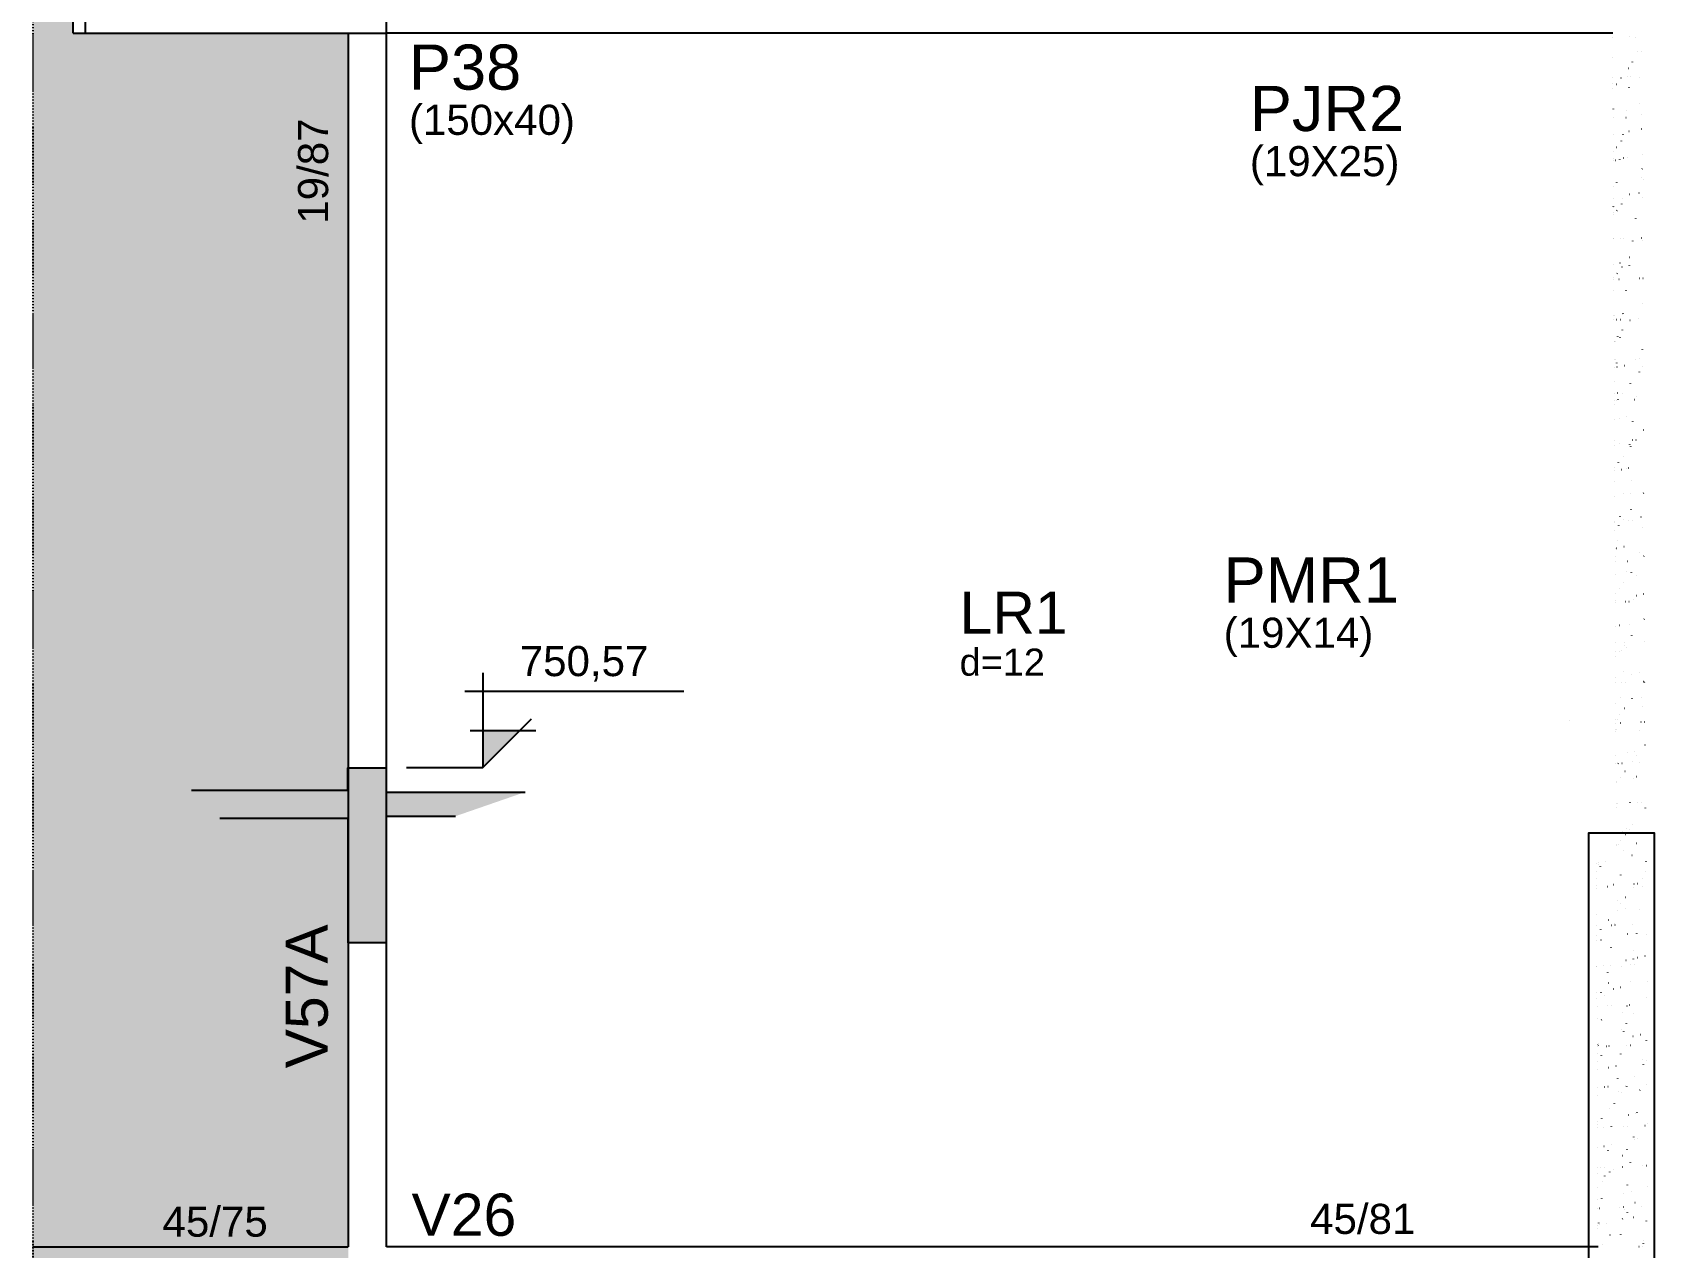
# Model space of a CAD drawing. Header units: millimetres. Extents: x 11071 to 20686, y 1651 to 7234.
# Drawn here: x 18153 to 18970, y 2641 to 3246 of the extents above; entities that cross this region are included whole.
import ezdxf

# ---------------------------------------------------------------- set-up
doc = ezdxf.new("R2010")
doc.units = ezdxf.units.MM
doc.linetypes.add('ESTILO_TQS_0003', pattern=[1.5, 0.5, -0.4, 0.1, -0.5])
for name, color, linetype in [('1', 4, 'Continuous'), ('10', 13, 'Continuous'), ('11', 22, 'Continuous'), ('12', 3, 'Continuous'), ('13', 76, 'Continuous'), ('131', 59, 'Continuous'), ('18', 9, 'Continuous'), ('19', 5, 'Continuous'), ('20', 4, 'Continuous'), ('204', 7, 'ESTILO_TQS_0003'), ('242', 3, 'Continuous'), ('3', 2, 'Continuous'), ('30', 15, 'Continuous'), ('32', 4, 'Continuous'), ('8', 5, 'Continuous'), ('9', 3, 'Continuous')]:
    doc.layers.add(name, color=color, linetype=linetype)
doc.styles.get("Standard").update_dxf_attribs({"font": 'arial.ttf'})

# ---------------------------------------------------------------- blocks, each defined once
blk = doc.blocks.new('_H9EFD498501-003')
for p, q in [((3972.909085, 1092.012895), (3972.909085, 1092.012895)), ((3972.909085, 1092.012895), (3972.909085, 1092.012895)), ((3981.237078, 1092.376503), (3981.312007, 1092.379774)), ((3984.392417, 1091.699571), (3984.402207, 1091.773929)), ((3972.954328, 1081.95476), (3972.954328, 1081.95476)), ((3972.954328, 1081.95476), (3972.954328, 1081.95476)), ((3982.80163, 1079.616336), (3982.811419, 1079.690695)), ((3985.348793, 1084.702547), (3985.422015, 1084.71878)), ((3987.072353, 1084.714204), (3987.11801, 1084.773706)), ((3972.999499, 1071.912708), (3972.999499, 1071.912708)), ((3972.999499, 1071.912708), (3972.999499, 1071.912708)), ((3972.999499, 1071.912708), (3972.999499, 1071.912708)), ((3977.073446, 1071.683375), (3977.119103, 1071.742877)), ((3980.064625, 1072.221178), (3980.139554, 1072.224449)), ((3980.817329, 1076.562498), (3980.862986, 1076.622)), ((3981.937841, 1072.302964), (3982.012769, 1072.306236)), ((3986.07079, 1071.972052), (3986.144013, 1071.988285)), ((3973.012255, 1069.077044), (3973.012255, 1069.077044)), ((3973.012255, 1069.077044), (3973.012255, 1069.077044)), ((3973.012255, 1069.077044), (3973.012255, 1069.077044)), ((3973.024268, 1066.406384), (3973.024268, 1066.406384)), ((3973.024268, 1066.406384), (3973.024268, 1066.406384)), ((3974.676448, 1068.559547), (3974.722105, 1068.619048)), ((3981.137421, 1066.975414), (3981.14721, 1067.049773)), ((3973.070181, 1056.199329), (3973.070181, 1056.199329)), ((3973.246681, 1056.238458), (3973.319903, 1056.254691)), ((3979.649422, 1055.672943), (3979.659211, 1055.747301)), ((3986.426677, 1059.160392), (3986.499899, 1059.176625)), ((3973.089914, 1051.812521), (3973.089914, 1051.812521)), ((3973.089914, 1051.812521), (3973.089914, 1051.812521)), ((3979.491601, 1052.092024), (3979.56653, 1052.095296)), ((3987.148675, 1046.429898), (3987.221897, 1046.446131)), ((3987.247582, 1053.316878), (3987.29324, 1053.37638)), ((3973.128108, 1043.321613), (3973.128108, 1043.321613)), ((3973.128108, 1043.321613), (3973.128108, 1043.321613)), ((3973.128108, 1043.321613), (3973.128108, 1043.321613)), ((3977.248676, 1040.28605), (3977.294333, 1040.345551)), ((3978.058634, 1043.589709), (3978.068423, 1043.664067)), ((3980.992559, 1045.165173), (3981.038216, 1045.224674)), ((3973.165697, 1034.965008), (3973.165697, 1034.965008)), ((3973.165697, 1034.965008), (3973.165697, 1034.965008)), ((3973.180328, 1031.712334), (3973.180328, 1031.712334)), ((3973.180328, 1031.712334), (3973.180328, 1031.712334)), ((3973.180328, 1031.712334), (3973.180328, 1031.712334)), ((3973.186034, 1030.443897), (3973.186034, 1030.443897)), ((3974.324565, 1030.696303), (3974.397787, 1030.712536)), ((3974.851678, 1037.162221), (3974.897335, 1037.221723)), ((3976.394425, 1030.948787), (3976.404215, 1031.023145)), ((3978.319148, 1031.936699), (3978.394077, 1031.939971)), ((3980.192364, 1032.018486), (3980.267292, 1032.021757)), ((3987.504561, 1033.618238), (3987.577783, 1033.634471)), ((3987.422812, 1021.919553), (3987.468469, 1021.979054)), ((3987.657739, 1026.462751), (3987.667529, 1026.537109)), ((3973.24396, 1017.566181), (3973.24396, 1017.566181)), ((3973.24396, 1017.566181), (3973.24396, 1017.566181)), ((3973.24396, 1017.566181), (3973.24396, 1017.566181)), ((3974.906426, 1019.646315), (3974.916216, 1019.720674)), ((3981.167789, 1013.767847), (3981.213446, 1013.827349)), ((3986.066951, 1014.379516), (3986.076741, 1014.453875)), ((3988.226559, 1020.887744), (3988.229131, 1020.888314)), ((3973.270743, 1011.612147), (3973.270743, 1011.612147)), ((3973.270743, 1011.612147), (3973.270743, 1011.612147)), ((3973.289838, 1007.367105), (3973.289838, 1007.367105)), ((3973.289838, 1007.367105), (3973.289838, 1007.367105)), ((3973.315638, 1007.563081), (3973.325428, 1007.637439)), ((3975.026908, 1005.764895), (3975.072565, 1005.824397)), ((3975.402449, 1005.154149), (3975.475671, 1005.170382)), ((3977.423906, 1008.888724), (3977.469563, 1008.948226)), ((3977.746124, 1011.807546), (3977.821053, 1011.810817)), ((3987.861487, 1012.249192), (3987.936416, 1012.252464)), ((3973.301887, 1004.688466), (3973.301887, 1004.688466)), ((3973.307126, 1003.523633), (3973.307126, 1003.523633)), ((3973.307126, 1003.523633), (3973.307126, 1003.523633)), ((3984.402742, 1001.738594), (3984.412532, 1001.812953)), ((3973.359813, 991.81075), (3973.359813, 991.81075)), ((3973.359813, 991.81075), (3973.359813, 991.81075)), ((3973.359813, 991.81075), (3973.359813, 991.81075)), ((3973.361157, 991.511959), (3973.361157, 991.511959)), ((3973.361157, 991.511959), (3973.361157, 991.511959)), ((3973.361157, 991.511959), (3973.361157, 991.511959)), ((3976.573671, 991.652221), (3976.6486, 991.655492)), ((3978.446887, 991.734007), (3978.521815, 991.737279)), ((3982.914744, 990.436123), (3982.924533, 990.510481)), ((3987.288463, 992.120039), (3987.363392, 992.12331)), ((3987.598042, 990.522227), (3987.643699, 990.581729)), ((3981.343018, 982.370522), (3981.388676, 982.430023)), ((3973.41774, 978.933034), (3973.41774, 978.933034)), ((3975.202138, 974.36757), (3975.247795, 974.427071)), ((3976.480333, 979.611995), (3976.553556, 979.628228)), ((3977.599136, 977.491399), (3977.644793, 977.5509)), ((3981.323956, 978.352889), (3981.333745, 978.427247)), ((3973.448556, 972.082257), (3973.448556, 972.082257)), ((3973.448556, 972.082257), (3973.448556, 972.082257)), ((3973.451572, 971.411772), (3973.451572, 971.411772)), ((3973.451572, 971.411772), (3973.451572, 971.411772)), ((3973.475666, 966.055319), (3973.475666, 966.055319)), ((3973.475666, 966.055319), (3973.475666, 966.055319)), ((3973.475666, 966.055319), (3973.475666, 966.055319)), ((3976.000647, 971.523067), (3976.075576, 971.526339)), ((3979.659747, 965.711967), (3979.669536, 965.786325)), ((3986.11601, 971.964714), (3986.190939, 971.967985)), ((3987.989226, 972.0465), (3988.064154, 972.049772)), ((3987.773272, 959.124902), (3987.818929, 959.184403)), ((3973.533592, 953.177603), (3973.533592, 953.177603)), ((3973.533592, 953.177603), (3973.533592, 953.177603)), ((3973.533592, 953.177603), (3973.533592, 953.177603)), ((3973.541986, 951.311585), (3973.541986, 951.311585)), ((3973.541986, 951.311585), (3973.541986, 951.311585)), ((3973.541986, 951.311585), (3973.541986, 951.311585)), ((3973.897108, 953.258192), (3973.97033, 953.274425)), ((3974.828194, 951.367742), (3974.903123, 951.371014)), ((3976.70141, 951.449529), (3976.776338, 951.4528)), ((3977.558218, 954.069841), (3977.63144, 954.086074)), ((3978.171748, 954.409495), (3978.181537, 954.483854)), ((3981.518248, 950.973196), (3981.563905, 951.032697)), ((3985.542986, 951.83556), (3985.617915, 951.838832)), ((3973.589985, 940.640882), (3973.589985, 940.640882)), ((3973.589985, 940.640882), (3973.589985, 940.640882)), ((3973.591519, 940.299887), (3973.591519, 940.299887)), ((3973.591519, 940.299887), (3973.591519, 940.299887)), ((3974.252994, 940.446533), (3974.326216, 940.462766)), ((3975.377367, 942.970244), (3975.423024, 943.029746)), ((3976.58096, 942.326261), (3976.59075, 942.400619)), ((3977.774366, 946.094073), (3977.820023, 946.153574)), ((3984.370533, 931.680235), (3984.445462, 931.683507)), ((3986.243749, 931.762022), (3986.318677, 931.765293)), ((3987.668064, 936.501774), (3987.677853, 936.576133)), ((3973.632401, 931.211398), (3973.632401, 931.211398)), ((3973.632401, 931.211398), (3973.632401, 931.211398)), ((3973.649445, 927.422171), (3973.649445, 927.422171)), ((3973.649445, 927.422171), (3973.649445, 927.422171)), ((3973.649445, 927.422171), (3973.649445, 927.422171)), ((3974.25517, 931.238589), (3974.330099, 931.24186)), ((3974.916751, 929.685339), (3974.926541, 929.759697)), ((3974.974992, 927.716038), (3975.048214, 927.732271)), ((3978.636102, 928.527687), (3978.709324, 928.54392)), ((3986.180065, 925.199303), (3986.189855, 925.273661)), ((3987.948502, 927.727576), (3987.994159, 927.787077)), ((3973.681471, 920.302455), (3973.681471, 920.302455)), ((3981.693478, 919.57587), (3981.739135, 919.635372)), ((3973.707372, 914.544456), (3973.707372, 914.544456)), ((3973.707372, 914.544456), (3973.707372, 914.544456)), ((3973.722815, 911.111211), (3973.722815, 911.111211)), ((3973.731414, 909.199507), (3973.731414, 909.199507)), ((3973.731414, 909.199507), (3973.731414, 909.199507)), ((3974.955933, 911.16505), (3975.030861, 911.168322)), ((3975.330878, 914.904379), (3975.4041, 914.920612)), ((3975.552597, 911.572919), (3975.598254, 911.63242)), ((3977.949595, 914.696747), (3977.995252, 914.756249)), ((3983.797509, 911.551082), (3983.872438, 911.554353)), ((3984.589277, 913.116069), (3984.599067, 913.190427)), ((3973.765298, 901.66674), (3973.765298, 901.66674)), ((3973.765298, 901.66674), (3973.765298, 901.66674)), ((3973.765298, 901.66674), (3973.765298, 901.66674)), ((3976.052876, 902.173884), (3976.126098, 902.190117)), ((3979.713986, 902.985532), (3979.787208, 903.001765)), ((3982.925068, 900.475147), (3982.934858, 900.549505)), ((3973.813229, 891.011024), (3973.813229, 891.011024)), ((3973.813229, 891.011024), (3973.813229, 891.011024)), ((3973.813229, 891.011024), (3973.813229, 891.011024)), ((3982.625056, 891.395757), (3982.699985, 891.399028)), ((3984.498272, 891.477543), (3984.5732, 891.480814)), ((3988.123732, 896.33025), (3988.169389, 896.389752)), ((3973.823224, 888.789024), (3973.823224, 888.789024)), ((3973.823224, 888.789024), (3973.823224, 888.789024)), ((3976.408762, 889.362224), (3976.481985, 889.378457)), ((3978.124825, 883.299422), (3978.170482, 883.358923)), ((3981.43707, 889.172675), (3981.446859, 889.247034)), ((3981.868708, 888.178545), (3981.914365, 888.238046)), ((3973.872843, 877.758131), (3973.872843, 877.758131)), ((3973.872843, 877.758131), (3973.872843, 877.758131)), ((3973.881151, 875.911309), (3973.881151, 875.911309)), ((3973.881151, 875.911309), (3973.881151, 875.911309)), ((3973.881151, 875.911309), (3973.881151, 875.911309)), ((3975.727827, 880.175593), (3975.773484, 880.235094)), ((3977.13076, 876.63173), (3977.203982, 876.647963)), ((3979.846282, 877.089441), (3979.856071, 877.163799)), ((3980.79187, 877.443378), (3980.865092, 877.459611)), ((3973.903644, 870.910837), (3973.903644, 870.910837)), ((3973.903644, 870.910837), (3973.903644, 870.910837)), ((3982.052032, 871.266603), (3982.126961, 871.269875)), ((3973.939077, 863.033593), (3973.939077, 863.033593)), ((3973.939077, 863.033593), (3973.939077, 863.033593)), ((3978.182073, 864.448519), (3978.191862, 864.522877)), ((3981.856547, 864.788854), (3981.92977, 864.805087)), ((3988.298962, 864.932925), (3988.344619, 864.992426)), ((3973.994058, 850.81065), (3973.994058, 850.81065)), ((3973.994058, 850.81065), (3973.994058, 850.81065)), ((3973.994058, 850.81065), (3973.994058, 850.81065)), ((3973.997004, 850.155877), (3973.997004, 850.155877)), ((3973.997004, 850.155877), (3973.997004, 850.155877)), ((3973.997004, 850.155877), (3973.997004, 850.155877)), ((3976.694074, 853.146048), (3976.703864, 853.220406)), ((3978.300055, 851.902096), (3978.345712, 851.961598)), ((3980.879579, 851.111278), (3980.954508, 851.11455)), ((3982.043938, 856.781219), (3982.089595, 856.840721)), ((3982.752795, 851.193064), (3982.827723, 851.196336)), ((3986.948446, 853.027143), (3987.021668, 853.043376)), ((3974.014273, 846.316756), (3974.014273, 846.316756)), ((3974.014273, 846.316756), (3974.014273, 846.316756)), ((3975.903057, 848.778267), (3975.948714, 848.837769)), ((3987.854599, 847.879249), (3987.864388, 847.953607)), ((3974.05493, 837.278162), (3974.05493, 837.278162)), ((3974.05493, 837.278162), (3974.05493, 837.278162)), ((3974.05493, 837.278162), (3974.05493, 837.278162)), ((3974.833127, 837.450684), (3974.90635, 837.466917)), ((3975.103286, 841.062813), (3975.113076, 841.137172)), ((3978.494237, 838.262332), (3978.56746, 838.278565)), ((3986.19039, 835.238327), (3986.200179, 835.312685)), ((3988.474191, 833.535599), (3988.519848, 833.5951)), ((3974.073104, 833.237805), (3974.073104, 833.237805)), ((3974.073104, 833.237805), (3974.073104, 833.237805)), ((3974.084473, 830.710463), (3974.084473, 830.710463)), ((3974.084473, 830.710463), (3974.084473, 830.710463)), ((3979.558915, 825.607808), (3979.632137, 825.624041)), ((3980.306555, 830.982125), (3980.381484, 830.985396)), ((3982.219168, 825.383893), (3982.264825, 825.443395)), ((3974.112856, 824.400446), (3974.112856, 824.400446)), ((3974.112856, 824.400446), (3974.112856, 824.400446)), ((3976.078287, 817.380942), (3976.123944, 817.440443)), ((3978.475285, 820.50477), (3978.520942, 820.564272)), ((3984.702391, 823.935855), (3984.712181, 824.010214)), ((3974.155702, 814.87538), (3974.155702, 814.87538)), ((3974.155702, 814.87538), (3974.155702, 814.87538)), ((3974.170783, 811.52273), (3974.170783, 811.52273)), ((3974.170783, 811.52273), (3974.170783, 811.52273)), ((3974.170783, 811.52273), (3974.170783, 811.52273)), ((3974.174887, 810.610276), (3974.174887, 810.610276)), ((3974.174887, 810.610276), (3974.174887, 810.610276)), ((3974.174887, 810.610276), (3974.174887, 810.610276)), ((3979.134102, 810.8268), (3979.209031, 810.830071)), ((3981.007318, 810.908586), (3981.082246, 810.911857)), ((3983.111603, 811.852621), (3983.121393, 811.926979)), ((3984.650813, 813.846097), (3984.724036, 813.86233)), ((3988.311923, 814.657745), (3988.385146, 814.673978)), ((3988.649421, 802.138273), (3988.695078, 802.197775)), ((3974.228709, 798.645014), (3974.228709, 798.645014)), ((3976.196605, 799.081286), (3976.269827, 799.097519)), ((3981.447394, 799.211699), (3981.457184, 799.286057)), ((3982.394398, 793.986568), (3982.440055, 794.046069)), ((3974.265302, 790.510088), (3974.265302, 790.510088)), ((3974.265302, 790.510088), (3974.265302, 790.510088)), ((3974.286636, 785.767299), (3974.286636, 785.767299)), ((3974.286636, 785.767299), (3974.286636, 785.767299)), ((3976.253517, 785.983616), (3976.299174, 786.043117)), ((3977.261282, 786.426762), (3977.334504, 786.442995)), ((3978.561078, 790.697646), (3978.636007, 790.700918)), ((3978.650515, 789.107445), (3978.696172, 789.166946)), ((3979.959396, 787.909228), (3979.969185, 787.983586)), ((3988.676441, 791.139292), (3988.75137, 791.142564)), ((3974.297131, 783.434005), (3974.297131, 783.434005)), ((3974.297131, 783.434005), (3974.297131, 783.434005)), ((3974.344562, 772.889583), (3974.344562, 772.889583)), ((3974.344562, 772.889583), (3974.344562, 772.889583)), ((3974.344562, 772.889583), (3974.344562, 772.889583)), ((3974.355716, 770.409901), (3974.355716, 770.409901)), ((3974.355716, 770.409901), (3974.355716, 770.409901)), ((3974.355716, 770.409901), (3974.355716, 770.409901)), ((3977.388625, 770.542321), (3977.463554, 770.545592)), ((3978.368608, 775.825993), (3978.378397, 775.900352)), ((3979.261841, 770.624107), (3979.336769, 770.627379)), ((3982.353181, 774.665051), (3982.426403, 774.681284)), ((3986.014291, 775.4767), (3986.087513, 775.492933)), ((3988.103417, 771.010139), (3988.178346, 771.01341)), ((3988.824651, 770.740948), (3988.870308, 770.800449)), ((3974.402488, 760.011867), (3974.402488, 760.011867)), ((3974.402488, 760.011867), (3974.402488, 760.011867)), ((3976.704399, 763.185071), (3976.714188, 763.25943)), ((3982.569627, 762.589242), (3982.615284, 762.648744)), ((3987.078968, 762.822175), (3987.15219, 762.838408)), ((3974.43856, 751.992629), (3974.43856, 751.992629)), ((3974.43856, 751.992629), (3974.43856, 751.992629)), ((3975.2164, 751.8826), (3975.22619, 751.956958)), ((3976.428746, 754.58629), (3976.474404, 754.645792)), ((3978.825745, 757.710119), (3978.871402, 757.769621)), ((3987.967713, 758.699035), (3987.977502, 758.773394)), ((3974.44613, 750.309714), (3974.44613, 750.309714)), ((3974.44613, 750.309714), (3974.44613, 750.309714)), ((3974.460415, 747.134152), (3974.460415, 747.134152)), ((3974.460415, 747.134152), (3974.460415, 747.134152)), ((3974.464737, 746.173155), (3974.464737, 746.173155)), ((3974.464737, 746.173155), (3974.464737, 746.173155)), ((3974.464737, 746.173155), (3974.464737, 746.173155)), ((3974.96365, 747.245716), (3975.036872, 747.261949)), ((3976.815601, 750.413168), (3976.89053, 750.416439)), ((3986.376925, 746.615801), (3986.386714, 746.690159)), ((3986.930964, 750.854814), (3987.005893, 750.858085)), ((3988.80418, 750.9366), (3988.879108, 750.939872)), ((3980.055548, 735.484005), (3980.12877, 735.500238)), ((3983.716658, 736.295654), (3983.78988, 736.311887)), ((3988.999881, 739.343622), (3989.045538, 739.403124)), ((3974.518341, 734.256436), (3974.518341, 734.256436)), ((3974.518341, 734.256436), (3974.518341, 734.256436)), ((3974.518341, 734.256436), (3974.518341, 734.256436)), ((3974.536545, 730.209527), (3974.536545, 730.209527)), ((3974.536545, 730.209527), (3974.536545, 730.209527)), ((3974.536545, 730.209527), (3974.536545, 730.209527)), ((3975.643148, 730.257842), (3975.718077, 730.261114)), ((3977.516364, 730.339629), (3977.591292, 730.3429)), ((3982.744857, 731.191917), (3982.790514, 731.251418)), ((3984.712716, 733.974879), (3984.722505, 734.049237)), ((3986.35794, 730.72566), (3986.432869, 730.728932)), ((3974.576268, 721.37872), (3974.576268, 721.37872)), ((3974.576268, 721.37872), (3974.576268, 721.37872)), ((3974.57999, 720.551254), (3974.57999, 720.551254)), ((3974.57999, 720.551254), (3974.57999, 720.551254)), ((3976.603976, 723.188965), (3976.649633, 723.248466)), ((3979.000974, 726.312793), (3979.046632, 726.372295)), ((3983.224717, 722.672408), (3983.234507, 722.746766)), ((3984.781336, 723.641129), (3984.854558, 723.657362)), ((3974.626959, 710.10934), (3974.626959, 710.10934)), ((3974.626959, 710.10934), (3974.626959, 710.10934)), ((3974.634194, 708.501004), (3974.634194, 708.501004)), ((3974.634194, 708.501004), (3974.634194, 708.501004)), ((3974.634194, 708.501004), (3974.634194, 708.501004)), ((3975.070124, 710.128689), (3975.145053, 710.13196)), ((3981.633929, 710.589173), (3981.643719, 710.663532)), ((3985.185487, 710.570335), (3985.260416, 710.573607)), ((3987.058703, 710.652122), (3987.133631, 710.655393)), ((3989.175111, 707.946296), (3989.220768, 708.005798)), ((3974.69212, 695.623289), (3974.69212, 695.623289)), ((3974.69212, 695.623289), (3974.69212, 695.623289)), ((3974.69212, 695.623289), (3974.69212, 695.623289)), ((3977.757916, 696.302959), (3977.831138, 696.319192)), ((3979.176204, 694.915468), (3979.221861, 694.974969)), ((3979.96972, 697.948251), (3979.97951, 698.02261)), ((3981.419026, 697.114608), (3981.492248, 697.130841)), ((3982.920087, 699.794591), (3982.965744, 699.854092)), ((3974.717374, 690.009153), (3974.717374, 690.009153)), ((3974.721419, 689.109879), (3974.721419, 689.109879)), ((3974.721419, 689.109879), (3974.721419, 689.109879)), ((3975.770887, 690.05515), (3975.845815, 690.058422)), ((3976.779206, 691.791639), (3976.824863, 691.851141)), ((3978.481722, 686.64578), (3978.491511, 686.720138)), ((3984.612463, 690.441182), (3984.687392, 690.444453)), ((3964.759909, 680.530813), (3964.759909, 680.530813)), ((3964.759909, 680.530813), (3964.759909, 680.530813)), ((3964.759909, 680.530813), (3964.759909, 680.530813)), ((3965.642597, 680.7265), (3965.715819, 680.742733)), ((3965.730409, 679.829345), (3965.740199, 679.903703)), ((3966.7803, 678.76081), (3966.825957, 678.820312)), ((3969.303707, 681.538148), (3969.376929, 681.554381)), ((3982.483703, 684.460083), (3982.556925, 684.476316)), ((3989.642246, 681.378981), (3989.652036, 681.453339)), ((3964.779599, 676.153447), (3964.779599, 676.153447)), ((3964.779599, 676.153447), (3964.779599, 676.153447)), ((3964.779599, 676.153447), (3964.779599, 676.153447)), ((3964.795024, 672.724388), (3964.795024, 672.724388)), ((3964.795024, 672.724388), (3964.795024, 672.724388)), ((3964.795024, 672.724388), (3964.795024, 672.724388)), ((3976.890934, 674.562546), (3976.900723, 674.636904)), ((3983.44001, 670.285857), (3983.514939, 670.289128)), ((3985.313226, 670.367643), (3985.388154, 670.370915)), ((3987.575602, 672.698372), (3987.648824, 672.714605)), ((3989.350341, 676.548971), (3989.395998, 676.608472)), ((3964.809652, 669.472438), (3964.809652, 669.472438)), ((3964.809652, 669.472438), (3964.809652, 669.472438)), ((3964.817836, 667.653097), (3964.817836, 667.653097)), ((3964.817836, 667.653097), (3964.817836, 667.653097)), ((3970.368384, 668.883624), (3970.441607, 668.899857)), ((3973.324647, 669.844211), (3973.399576, 669.847482)), ((3975.226725, 661.921624), (3975.236514, 661.995982)), ((3979.351434, 663.518142), (3979.397091, 663.577644)), ((3983.095317, 668.397265), (3983.140974, 668.456767)), ((3987.978037, 668.738059), (3987.987827, 668.812417)), ((3964.875763, 654.775382), (3964.875763, 654.775382)), ((3964.875763, 654.775382), (3964.875763, 654.775382)), ((3964.875763, 654.775382), (3964.875763, 654.775382)), ((3975.460283, 657.121913), (3975.533505, 657.138146)), ((3976.954436, 660.394313), (3977.000093, 660.453815)), ((3979.121393, 657.933562), (3979.194615, 657.949795)), ((3986.490039, 657.435588), (3986.499828, 657.509946)), ((3964.900068, 649.372251), (3964.900068, 649.372251)), ((3964.900068, 649.372251), (3964.900068, 649.372251)), ((3964.900068, 649.372251), (3964.900068, 649.372251)), ((3966.955529, 647.363485), (3967.001187, 647.422986)), ((3970.699412, 652.242608), (3970.745069, 652.302109)), ((3972.152194, 649.688885), (3972.227123, 649.692157)), ((3973.738726, 650.619152), (3973.748516, 650.693511)), ((3974.02541, 649.770672), (3974.100338, 649.773943)), ((3982.866986, 650.156703), (3982.941915, 650.159975)), ((3964.92103, 644.712074), (3964.92103, 644.712074)), ((3964.92103, 644.712074), (3964.92103, 644.712074)), ((3964.92103, 644.712074), (3964.92103, 644.712074)), ((3964.93369, 641.897666), (3964.93369, 641.897666)), ((3967.006074, 642.357103), (3967.079297, 642.373335)), ((3972.147938, 638.535918), (3972.157728, 638.610276)), ((3980.18607, 645.279037), (3980.259293, 645.29527)), ((3984.899251, 645.352353), (3984.90904, 645.426712)), ((3989.52557, 645.151645), (3989.571228, 645.211147)), ((3964.990484, 629.272064), (3964.990484, 629.272064)), ((3964.990484, 629.272064), (3964.990484, 629.272064)), ((3968.070752, 629.702578), (3968.143974, 629.718811)), ((3971.57917, 629.559732), (3971.654099, 629.563003)), ((3979.526664, 632.120817), (3979.572321, 632.180318)), ((3981.694533, 630.001378), (3981.769462, 630.00465)), ((3983.235042, 632.711431), (3983.244831, 632.78579)), ((3983.270547, 636.99994), (3983.316204, 637.059441)), ((3983.567749, 630.083165), (3983.642677, 630.086436)), ((3985.277969, 633.517326), (3985.351191, 633.533559)), ((3988.939079, 634.328975), (3989.012301, 634.345208)), ((3964.991618, 629.019951), (3964.991618, 629.019951)), ((3964.991618, 629.019951), (3964.991618, 629.019951)), ((3970.483729, 625.894996), (3970.493519, 625.969354)), ((3977.129666, 628.996988), (3977.175323, 629.056489)), ((3981.747043, 621.40896), (3981.756833, 621.483318)), ((3990.003756, 621.674451), (3990.024883, 621.679134)), ((3965.049545, 616.142235), (3965.049545, 616.142235)), ((3965.049545, 616.142235), (3965.049545, 616.142235)), ((3965.049545, 616.142235), (3965.049545, 616.142235)), ((3965.062462, 613.270701), (3965.062462, 613.270701)), ((3965.062462, 613.270701), (3965.062462, 613.270701)), ((3965.062462, 613.270701), (3965.062462, 613.270701)), ((3967.130759, 615.966159), (3967.176416, 616.025661)), ((3968.995731, 614.592525), (3969.00552, 614.666883)), ((3970.874642, 620.845282), (3970.920299, 620.904784)), ((3973.16265, 617.940867), (3973.235873, 617.9571)), ((3976.82376, 618.752516), (3976.896983, 618.768749)), ((3989.7008, 613.75432), (3989.746457, 613.813821)), ((3965.080899, 609.171877), (3965.080899, 609.171877)), ((3965.080899, 609.171877), (3965.080899, 609.171877)), ((3965.080899, 609.171877), (3965.080899, 609.171877)), ((3970.406717, 609.404407), (3970.481646, 609.407678)), ((3972.279933, 609.486193), (3972.354861, 609.489465)), ((3977.888438, 606.097991), (3977.96166, 606.114224)), ((3980.156255, 609.325726), (3980.166045, 609.400084)), ((3981.121509, 609.872225), (3981.196438, 609.875496)), ((3983.445777, 605.602614), (3983.491434, 605.662115)), ((3965.107472, 603.264519), (3965.107472, 603.264519)), ((3965.107472, 603.264519), (3965.107472, 603.264519)), ((3967.404943, 602.50929), (3967.414732, 602.583649)), ((3977.304896, 597.599662), (3977.350553, 597.659164)), ((3978.492046, 596.684804), (3978.501836, 596.759162)), ((3979.701894, 600.723491), (3979.747551, 600.782992)), ((3965.165399, 590.386804), (3965.165399, 590.386804)), ((3965.165399, 590.386804), (3965.165399, 590.386804)), ((3965.171315, 589.07169), (3965.171315, 589.07169)), ((3965.171315, 589.07169), (3965.171315, 589.07169)), ((3965.740734, 589.868368), (3965.750523, 589.942727)), ((3965.773119, 590.521532), (3965.846341, 590.537765)), ((3969.833693, 589.275253), (3969.908622, 589.278525)), ((3971.049872, 589.447957), (3971.095529, 589.507458)), ((3979.949056, 589.7169), (3980.023985, 589.720171)), ((3981.822272, 589.798686), (3981.8972, 589.801958)), ((3982.980336, 594.33628), (3983.053559, 594.352513)), ((3986.641446, 595.147929), (3986.714669, 595.164162)), ((3989.75536, 592.198767), (3989.76515, 592.273126)), ((3965.186663, 585.659782), (3965.186663, 585.659782)), ((3965.203893, 581.829329), (3965.203893, 581.829329)), ((3965.203893, 581.829329), (3965.203893, 581.829329)), ((3965.203893, 581.829329), (3965.203893, 581.829329)), ((3967.305989, 584.568834), (3967.351646, 584.628335)), ((3977.004048, 585.382332), (3977.013837, 585.456691)), ((3987.706124, 582.493405), (3987.779346, 582.509638)), ((3988.164572, 580.115533), (3988.174362, 580.189892)), ((3989.87603, 582.356994), (3989.921687, 582.416495)), ((3965.223327, 577.509088), (3965.223327, 577.509088)), ((3965.223327, 577.509088), (3965.223327, 577.509088)), ((3965.223327, 577.509088), (3965.223327, 577.509088)), ((3970.865018, 578.759821), (3970.93824, 578.776054)), ((3974.526128, 579.57147), (3974.59935, 579.587703)), ((3975.41326, 573.299098), (3975.423049, 573.373456)), ((3983.621006, 574.205288), (3983.666663, 574.26479)), ((3965.261731, 568.971503), (3965.261731, 568.971503)), ((3965.261731, 568.971503), (3965.261731, 568.971503)), ((3965.261731, 568.971503), (3965.261731, 568.971503)), ((3965.281254, 564.631373), (3965.281254, 564.631373)), ((3965.281254, 564.631373), (3965.281254, 564.631373)), ((3968.66124, 569.119928), (3968.736169, 569.1232)), ((3970.534455, 569.201715), (3970.609384, 569.204986)), ((3975.590805, 566.916945), (3975.664027, 566.933178)), ((3977.480125, 566.202337), (3977.525783, 566.261838)), ((3979.376032, 569.587746), (3979.450961, 569.591018)), ((3979.877124, 569.326165), (3979.922781, 569.385667)), ((3986.500363, 567.474611), (3986.510153, 567.54897)), ((3989.491395, 570.029393), (3989.566324, 570.032664)), ((3971.225102, 558.050631), (3971.270759, 558.110132)), ((3973.749051, 560.658176), (3973.75884, 560.732534)), ((3984.343814, 555.966883), (3984.417036, 555.983116)), ((3985.012365, 556.17214), (3985.022154, 556.246498)), ((3965.339181, 551.753657), (3965.339181, 551.753657)), ((3965.339181, 551.753657), (3965.339181, 551.753657)), ((3965.339181, 551.753657), (3965.339181, 551.753657)), ((3965.345325, 550.387956), (3965.345325, 550.387956)), ((3965.345325, 550.387956), (3965.345325, 550.387956)), ((3965.345325, 550.387956), (3965.345325, 550.387956)), ((3965.352147, 548.871316), (3965.352147, 548.871316)), ((3965.352147, 548.871316), (3965.352147, 548.871316)), ((3967.481219, 553.171508), (3967.526876, 553.231009)), ((3968.088216, 548.990775), (3968.163145, 548.994046)), ((3972.261052, 549.355705), (3972.270842, 549.430063)), ((3978.203579, 549.432421), (3978.278508, 549.435693)), ((3980.076795, 549.514208), (3980.151723, 549.517479)), ((3980.682704, 555.155234), (3980.755926, 555.171467)), ((3988.918371, 549.900239), (3988.9933, 549.903511)), ((3990.05126, 550.959668), (3990.096917, 551.01917)), ((3968.567385, 539.578775), (3968.640607, 539.595008)), ((3972.228495, 540.390424), (3972.301717, 540.406657)), ((3983.421577, 544.088906), (3983.431366, 544.163264)), ((3983.796236, 542.807963), (3983.841893, 542.867464)), ((3985.408491, 543.312359), (3985.481713, 543.328592)), ((3965.397109, 538.875942), (3965.397109, 538.875942)), ((3965.397109, 538.875942), (3965.397109, 538.875942)), ((3965.397109, 538.875942), (3965.397109, 538.875942)), ((3970.670264, 537.27247), (3970.680054, 537.346829)), ((3977.655355, 534.805011), (3977.701012, 534.864512)), ((3980.052353, 537.92884), (3980.098011, 537.988341)), ((3981.757368, 531.447984), (3981.767157, 531.522342)), ((3965.442563, 528.771128), (3965.442563, 528.771128)), ((3965.442563, 528.771128), (3965.442563, 528.771128)), ((3965.442563, 528.771128), (3965.442563, 528.771128)), ((3965.455036, 525.998226), (3965.455036, 525.998226)), ((3965.455036, 525.998226), (3965.455036, 525.998226)), ((3966.915763, 528.83545), (3966.990692, 528.838721)), ((3968.788978, 528.917236), (3968.863907, 528.920508)), ((3969.006055, 524.631548), (3969.015845, 524.705907)), ((3971.400332, 526.653305), (3971.445989, 526.712807)), ((3973.293173, 527.735899), (3973.366395, 527.752132)), ((3977.630555, 529.303268), (3977.705484, 529.306539)), ((3987.745918, 529.744914), (3987.820847, 529.748185)), ((3989.619134, 529.8267), (3989.694062, 529.829972)), ((3965.486756, 518.946583), (3965.486756, 518.946583)), ((3965.486756, 518.946583), (3965.486756, 518.946583)), ((3965.486756, 518.946583), (3965.486756, 518.946583)), ((3967.656449, 521.774182), (3967.702106, 521.833684)), ((3978.385071, 515.974189), (3978.458293, 515.990421)), ((3980.269369, 520.145512), (3980.279159, 520.219871)), ((3982.046181, 516.785837), (3982.119403, 516.80207)), ((3990.22649, 519.562343), (3990.272147, 519.621844)), ((3965.512963, 513.120511), (3965.512963, 513.120511)), ((3965.512963, 513.120511), (3965.512963, 513.120511)), ((3965.512963, 513.120511), (3965.512963, 513.120511)), ((3965.532978, 508.670941), (3965.532978, 508.670941)), ((3965.532978, 508.670941), (3965.532978, 508.670941)), ((3966.342739, 508.706296), (3966.417668, 508.709568)), ((3967.518057, 513.329077), (3967.527846, 513.403435)), ((3976.458102, 509.147943), (3976.533031, 509.151214)), ((3978.331318, 509.229729), (3978.406246, 509.233)), ((3978.678581, 508.062278), (3978.688371, 508.136636)), ((3983.971466, 511.410637), (3984.017123, 511.470139)), ((3987.172894, 509.615761), (3987.247823, 509.619032)), ((3965.57089, 500.242795), (3965.57089, 500.242795)), ((3965.57089, 500.242795), (3965.57089, 500.242795)), ((3965.57089, 500.242795), (3965.57089, 500.242795)), ((3965.578302, 498.595175), (3965.578302, 498.595175)), ((3965.578302, 498.595175), (3965.578302, 498.595175)), ((3965.927269, 501.245843), (3965.937058, 501.320201)), ((3966.269753, 500.397729), (3966.342975, 500.413962)), ((3969.930863, 501.209378), (3970.004085, 501.225611)), ((3977.830585, 503.407685), (3977.876242, 503.467187)), ((3980.227583, 506.531514), (3980.27324, 506.591016)), ((3983.110859, 504.131313), (3983.184081, 504.147546)), ((3989.765685, 502.237791), (3989.775474, 502.31215)), ((3967.831679, 490.376857), (3967.877336, 490.436358)), ((3971.575561, 495.25598), (3971.621219, 495.315481)), ((3977.014372, 495.421356), (3977.024162, 495.495714)), ((3988.202757, 492.369602), (3988.275979, 492.385835)), ((3988.277686, 490.93532), (3988.287476, 491.009678)), ((3986.000441, 489.460436), (3986.07537, 489.463707)), ((3987.873657, 489.542222), (3987.948585, 489.545493))]:
    blk.add_line(p, q)

msp = doc.modelspace()

# ---------------------------------------------------------------- linework, layer by layer
for p, q in [((18377.34, 2927.47), (18377.34, 2880.32)), ((18368.24, 2918.29), (18477.41, 2918.29)), ((18377.34, 2880.32), (18401.57, 2904.55)), ((18370.97, 2898.65), (18403.69, 2898.65)), ((18339.22, 2880.32), (18377.34, 2880.32))]:
    msp.add_line(p, q)
at = {"layer": '1'}
for p, q in [((18173.22, 3246.09), (18173.22, 3366.09)), ((18173.22, 3246.09), (18179.22, 3246.09)), ((18940.15, 3246.09), (18329.22, 3246.09)), ((18153.1, 2641.46), (18310.22, 2641.46))]:
    msp.add_line(p, q, dxfattribs=at)
for points in [[(18310.22, 3246.09), (18310.22, 2641.46)], [(18329.22, 2641.46), (18329.22, 3246.09)], [(18932.87, 2641.46), (18329.22, 2641.46)]]:
    msp.add_lwpolyline(points, dxfattribs=at)
at = {"layer": '131'}
for points in [[(18173.22, 3246.09), (18173.22, 3366.09), (18153.1, 3366.09)], [(18173.22, 3246.09), (18153.1, 3366.09), (18153.1, 3147.09)], [(18173.22, 3246.09), (18153.1, 3147.09), (18198.22, 3147.09)], [(18173.22, 3246.09), (18198.22, 3147.09), (18198.22, 3246.09)], [(18310.22, 3246.09), (18198.22, 3246.09), (18198.22, 3147.09)], [(18310.22, 3246.09), (18198.22, 3147.09), (18310.22, 2641.46)], [(18310.22, 2342.68), (18198.22, 3147.09), (18153.1, 3147.09)], [(18310.22, 2342.68), (18153.1, 3147.09), (18153.1, 2626.09)], [(18153.1, 3147.09), (18153.1, 3147.09), (18153.1, 2626.09)], [(18310.22, 2342.68), (18310.22, 2641.46), (18198.22, 3147.09)]]:
    msp.add_solid(points, dxfattribs=at)
at = {"layer": '18'}
for points in [[(18232.17, 2869.03), (18310.06, 2869.03), (18310.06, 2880.03), (18329.06, 2880.03), (18329.06, 2868.03), (18398.36, 2868.03)], [(18246.33, 2855.03), (18310.06, 2855.03), (18310.06, 2793.03), (18329.22, 2793.03), (18329.22, 2856.03), (18363.71, 2856.03)]]:
    msp.add_lwpolyline(points, dxfattribs=at)
at = {"layer": '20'}
for points in [[(18395.67, 2898.65), (18377.34, 2880.32), (18377.34, 2898.65)], [(18395.67, 2898.65), (18377.34, 2898.65), (18395.67, 2898.65)]]:
    msp.add_solid(points, dxfattribs=at)
at = {"layer": '204'}
msp.add_lwpolyline([(18153.1, 2132), (20685.69, 2132), (20685.69, 4873.54), (18153.1, 4873.54), (18153.1, 2132)], dxfattribs=at)
at = {"layer": '242'}
msp.add_line((18918.48, 2903.67), (18918.48, 2903.67), dxfattribs=at)
at = {"layer": '3'}
msp.add_lwpolyline([(18179.22, 3246.09), (18329.22, 3246.09), (18329.22, 3286.09), (18179.22, 3286.09), (18179.22, 3246.09)], dxfattribs=at)
at = {"layer": '30'}
for points in [[(18329.22, 2880.32), (18310.06, 2880.32), (18329.22, 2856.03)], [(18329.22, 2856.03), (18310.06, 2880.32), (18329.22, 2793.03)], [(18310.06, 2880.32), (18310.06, 2869.03), (18329.22, 2793.03)], [(18329.22, 2868.03), (18329.22, 2880.32), (18329.22, 2856.03)], [(18246.33, 2855.03), (18310.06, 2869.03), (18232.17, 2869.03)], [(18310.06, 2869.03), (18246.33, 2855.03), (18310.06, 2855.03)], [(18329.22, 2793.03), (18310.06, 2869.03), (18310.06, 2855.03)], [(18329.22, 2868.03), (18329.22, 2856.03), (18363.71, 2856.03)], [(18329.22, 2868.03), (18363.71, 2856.03), (18363.71, 2856.03)], [(18329.22, 2868.03), (18363.71, 2856.03), (18398.36, 2868.03)], [(18329.22, 2793.03), (18310.06, 2855.03), (18310.06, 2793.03)]]:
    msp.add_solid(points, dxfattribs=at)
at = {"layer": '32'}
msp.add_lwpolyline([(18928.01, 2607.59), (18961.01, 2607.59), (18961.01, 2847.59), (18928.01, 2847.59), (18928.01, 2607.59)], dxfattribs=at)

# ---------------------------------------------------------------- block references
at = {"layer": '19'}
msp.add_blockref('_H9EFD498501-003', (14967.22, 2152.09), dxfattribs=at)
msp.add_blockref('_H9EFD498501-003', (14967.22, 2152.09), dxfattribs=at)

# ---------------------------------------------------------------- texts
at = {"layer": '1'}
msp.add_text('750,57', height=15, dxfattribs=at).set_placement((18395.67, 2925.79))
at = {"layer": '10'}
msp.add_text('LR1', height=21, dxfattribs=at).set_placement((18614.8, 2946.91))
at = {"layer": '11'}
msp.add_text('19/87', height=15, rotation=90, dxfattribs=at).set_placement((18300.22, 3151.19))
for s, p in [('45/75', (18217.71, 2646.52)), ('45/81', (18789.39, 2647.89))]:
    msp.add_text(s, height=15, dxfattribs=at).set_placement(p)
at = {"layer": '12'}
for s, p in [('(150x40)', (18340.47, 3195.46)), ('(19X25)', (18759.36, 3174.86)), ('(19X14)', (18746.32, 2939.92))]:
    msp.add_text(s, height=15, dxfattribs=at).set_placement(p)
at = {"layer": '13'}
msp.add_text('d=12', height=13.5, dxfattribs=at).set_placement((18614.8, 2926.02))
at = {"layer": '8'}
msp.add_text('V57A', height=21, rotation=90, dxfattribs=at).set_placement((18300.03, 2730.39))
msp.add_text('V26', height=21, dxfattribs=at).set_placement((18341.75, 2646.97))
at = {"layer": '9'}
for s, p in [('P38', (18340.47, 3217.96)), ('PJR2', (18759.36, 3197.36)), ('PMR1', (18746.32, 2962.42))]:
    msp.add_text(s, height=22.5, dxfattribs=at).set_placement(p)

doc.saveas('drawing.dxf')
